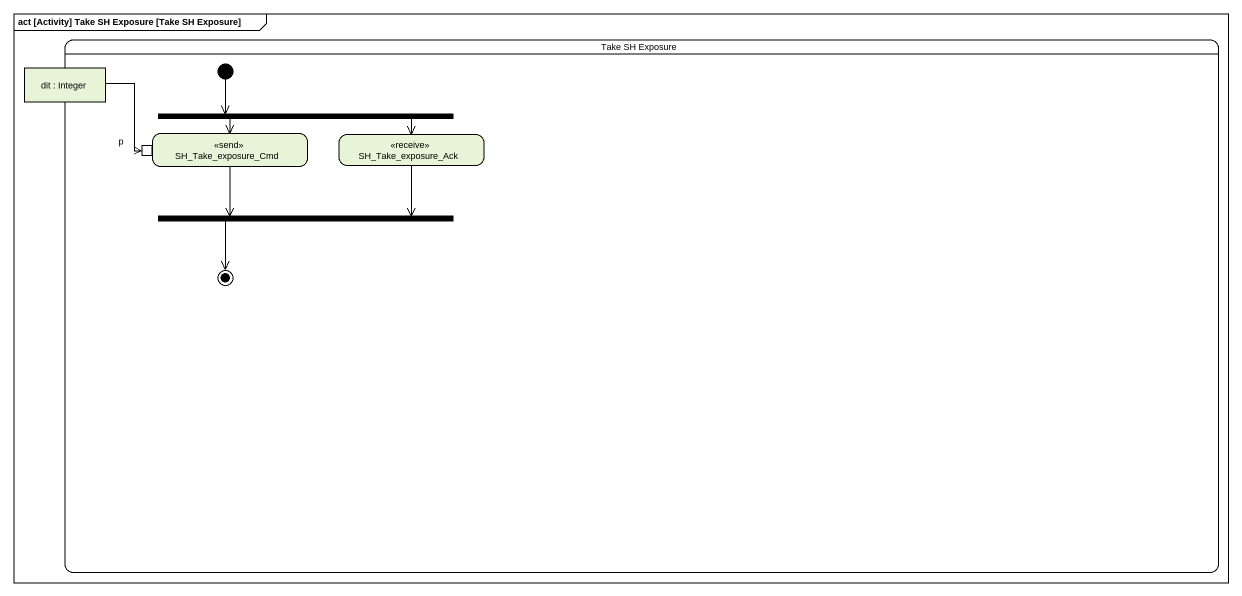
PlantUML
@startuml
mainframe act [Activity] Take SH Exposure [Take SH Exposure]
hide empty description
state "Take SH Exposure" as Take_SH_Exposure {
  state "dit : Integer" as dit <<object>>
  state fork1 <<fork>>
  state SH_Take_exposure_Cmd <<send>> {
    state p <<inputPin>>
  }
  state SH_Take_exposure_Ack <<receive>>
  state fork2 <<join>>
  [*] -right-> fork1
  fork2 --> [*]
}
dit --> p
fork1 -left-> SH_Take_exposure_Cmd
fork1 -right-> SH_Take_exposure_Ack
SH_Take_exposure_Cmd --> fork2
SH_Take_exposure_Ack --> fork2
@enduml
